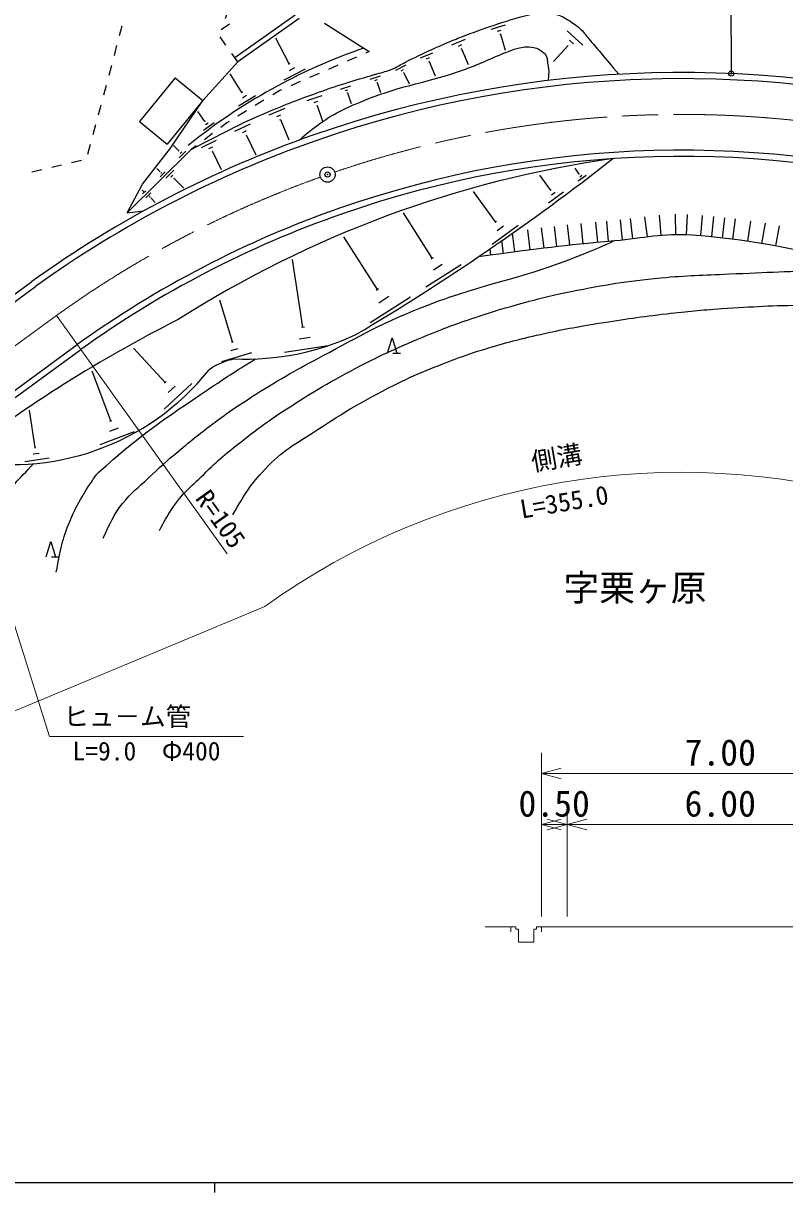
# Model space of a CAD drawing. Units: millimetres, scale not verified, with parts at other scales. Extents: x 40000 to 680000, y 20000 to 380000.
# Drawn here: x 249305 to 323792, y 204000 to 318346 of the extents above; entities that cross this region are included whole.
import ezdxf
from ezdxf.enums import TextEntityAlignment as Align

# ---------------------------------------------------------------- set-up
doc = ezdxf.new("R2010")
doc.units = ezdxf.units.MM
doc.header["$LTSCALE"] = 1000
doc.header["$PDMODE"] = 32
doc.header["$PDSIZE"] = 500
doc.linetypes.add('CHAIN', pattern=[18.5, 12, -1.5, 3.5, -1.5])
for name, color, linetype, lineweight in [('M-BGD', 7, 'Continuous', 25), ('M-BMK', 2, 'CHAIN', 13), ('M-BMK-SRVR', 3, 'Continuous', 25), ('M-STR-HTXT', 7, 'Continuous', 13), ('M-STR-STRC', 7, 'Continuous', 25), ('M-TTL-BAND', 7, 'Continuous', 25)]:
    doc.layers.add(name, color=color, linetype=linetype, lineweight=lineweight)
doc.styles.add('@ＭＳ ゴシック', font='')
doc.styles.add('ＭＳ ゴシック', font='')
doc.styles.get('@ＭＳ ゴシック').set_extended_font_data('@MS Gothic')
doc.styles.get('ＭＳ ゴシック').set_extended_font_data('MS Gothic')

msp = doc.modelspace()

# ---------------------------------------------------------------- linework, layer by layer
at = {"layer": 'M-BGD'}
for p, q in [((275892, 319145), (269989, 314992)), ((258724, 317147), (258982, 318113)), ((268672, 317733), (269490, 318309)), ((276286, 318810), (270277, 314583)), ((278771, 318384), (282611, 315929)), ((295069, 317792), (296476, 318200)), ((269126, 316219), (268551, 317037)), ((275308, 314375), (274004, 316902)), ((291244, 316260), (292580, 316812)), ((295698, 317593), (296050, 317695)), ((295932, 317280), (296020, 317305)), ((295976, 317293), (296431, 315728)), ((304043, 316222), (302506, 317613)), ((258206, 315215), (258465, 316181)), ((282611, 315929), (283150, 315584)), ((291883, 316133), (292217, 316271)), ((292146, 315851), (292230, 315886)), ((292188, 315868), (292830, 314315)), ((302579, 316149), (301187, 314612)), ((302627, 316106), (302531, 316193)), ((303119, 316360), (302734, 316707)), ((266867, 310801), (270277, 314583)), ((270277, 314583), (269702, 315401)), ((281902, 315042), (280985, 314644)), ((283150, 315584), (282819, 315441)), ((288161, 314986), (289359, 315482)), ((288734, 314872), (289033, 314996)), ((288970, 314619), (289045, 314650)), ((289007, 314635), (289590, 313225)), ((257689, 313283), (257948, 314249)), ((270681, 311585), (269549, 313417)), ((276881, 313871), (274805, 312801)), ((275372, 314408), (275243, 314341)), ((275835, 313989), (275316, 313721)), ((278233, 313449), (277316, 313051)), ((280067, 314246), (279150, 313848)), ((285735, 313769), (286769, 314297)), ((286255, 313708), (286513, 313840)), ((286484, 313499), (286548, 313532)), ((286516, 313515), (287070, 312431)), ((257172, 311351), (257430, 312317)), ((264158, 313018), (260658, 308741)), ((264158, 313018), (266867, 310801)), ((276398, 312653), (275481, 312254)), ((280333, 311902), (281362, 312252)), ((283248, 312894), (284236, 313230)), ((283703, 312773), (283950, 312857)), ((283879, 312557), (283941, 312578)), ((283910, 312568), (284248, 311574)), ((272029, 311266), (270362, 310236)), ((270733, 311617), (270629, 311553)), ((271147, 311297), (270730, 311039)), ((274403, 311786), (273699, 311356)), ((274564, 311856), (274403, 311786)), ((277069, 310792), (278542, 311293)), ((280806, 311776), (281064, 311864)), ((280991, 311551), (281055, 311573)), ((281023, 311562), (281382, 310506)), ((256654, 309419), (256913, 310385)), ((266867, 310801), (263367, 306524)), ((263686, 306158), (266867, 310801)), ((272846, 310835), (271993, 310313)), ((273343, 309399), (274927, 310048)), ((277747, 310612), (278115, 310737)), ((278010, 310290), (278102, 310322)), ((278056, 310306), (278577, 308776)), ((260658, 308741), (263367, 306524)), ((267075, 308765), (266386, 309729)), ((267107, 308788), (267043, 308742)), ((269433, 308749), (269222, 308620)), ((271140, 309792), (270286, 309270)), ((274099, 309246), (274495, 309408)), ((274410, 308911), (274509, 308952)), ((274459, 308931), (275264, 306968)), ((256137, 307487), (256396, 308453)), ((267958, 308619), (266929, 307883)), ((267388, 308600), (267131, 308416)), ((269222, 308620), (268619, 308169)), ((270003, 307792), (271545, 308534)), ((270767, 307685), (271152, 307870)), ((255620, 305555), (255879, 306521)), ((266723, 306214), (268205, 306927)), ((267818, 307571), (267017, 306972)), ((271097, 307368), (271193, 307415)), ((271145, 307392), (272065, 305479)), ((265738, 306017), (259475, 299834)), ((260965, 302618), (263686, 306158)), ((264564, 305851), (264007, 306414)), ((265209, 305847), (264559, 305205)), ((264805, 305769), (264643, 305608)), ((266215, 306374), (265738, 306017)), ((267457, 306111), (267828, 306289)), ((267775, 305807), (267867, 305852)), ((267821, 305830), (268669, 304067)), ((252077, 304277), (253050, 304506)), ((254023, 304735), (254997, 304965)), ((303701, 303609), (303283, 304179)), ((250130, 303818), (251103, 304047)), ((262690, 303830), (262374, 304150)), ((262705, 303845), (262675, 303816)), ((263164, 303827), (262687, 303356)), ((262867, 303770), (262748, 303652)), ((263244, 303204), (264043, 303993)), ((263741, 303300), (263941, 303497)), ((264013, 303174), (264063, 303224)), ((264038, 303199), (264999, 302225)), ((300894, 302078), (299837, 303518)), ((303599, 302940), (304370, 303506)), ((303677, 303591), (303725, 303626)), ((303746, 303345), (303939, 303487)), ((259475, 299834), (260965, 302618)), ((260978, 301973), (260922, 302030)), ((260988, 301983), (260969, 301964)), ((261283, 301971), (260976, 301668)), ((261092, 301934), (261016, 301858)), ((295504, 298952), (293343, 301897)), ((300700, 300812), (302160, 301884)), ((300848, 302045), (300940, 302112)), ((261301, 301286), (261781, 301760)), ((261600, 301344), (261720, 301462)), ((261763, 301268), (261793, 301298)), ((261778, 301283), (262216, 300839)), ((300980, 301579), (301345, 301847)), ((259475, 299834), (261070, 300003)), ((289312, 295393), (286490, 299805)), ((311721, 297607), (311550, 299600)), ((313146, 297679), (313124, 299679)), ((314190, 297661), (314281, 299658)), ((295167, 296750), (297706, 298615)), ((295425, 298894), (295584, 299011)), ((295653, 298084), (296288, 298550)), ((301516, 296512), (301284, 298498)), ((302769, 296653), (302553, 298641)), ((304078, 296789), (303879, 298779)), ((305513, 296926), (305329, 298918)), ((306574, 297022), (306398, 299014)), ((307930, 297148), (307717, 299136)), ((308953, 297269), (308700, 299253)), ((310362, 297456), (310107, 299439)), ((315579, 297562), (315745, 299555)), ((316676, 297463), (316868, 299454)), ((317726, 297355), (317944, 299343)), ((318734, 297237), (318981, 299222)), ((320183, 297041), (320473, 299020)), ((321576, 296822), (321908, 298794)), ((322933, 296578), (323306, 298543)), ((283944, 292331), (280651, 297480)), ((297408, 295994), (297169, 297821)), ((298905, 296189), (298650, 298172)), ((300251, 296359), (300005, 298344)), ((295058, 295687), (294978, 296303)), ((296292, 295848), (296128, 297101)), ((276664, 288651), (275644, 295242)), ((289204, 295325), (289419, 295462)), ((288691, 292571), (292134, 294773)), ((289432, 294257), (290293, 294808)), ((243528, 288270), (250129, 293099)), ((243882, 287786), (250483, 292615)), ((283229, 289078), (287197, 291616)), ((283820, 292252), (284068, 292410)), ((284083, 291022), (285075, 291656)), ((269754, 287190), (268532, 291291)), ((276531, 288631), (276797, 288672)), ((269663, 287163), (269846, 287217)), ((276297, 287505), (277361, 287670)), ((284932, 286087), (285381, 287587)), ((285381, 287587), (285832, 286087)), ((248146, 282232), (254575, 286936)), ((248500, 281748), (254927, 286450)), ((263183, 283232), (260095, 286578)), ((268727, 285290), (271654, 286163)), ((269607, 286349), (270338, 286567)), ((274866, 286194), (279121, 286853)), ((285457, 286087), (286207, 286087)), ((257869, 279472), (256022, 284331)), ((263078, 280619), (265796, 283128)), ((263098, 283154), (263268, 283311)), ((263470, 282239), (264150, 282867)), ((250459, 276874), (249912, 280529)), ((257764, 279432), (257973, 279512)), ((256831, 277162), (260178, 278434)), ((257768, 278476), (258605, 278794)), ((250385, 276863), (250532, 276885)), ((249453, 275515), (251817, 275869)), ((250251, 276239), (250842, 276327)), ((251541, 266183), (251990, 267683)), ((251990, 267683), (252441, 266183)), ((252066, 266183), (252816, 266183))]:
    msp.add_line(p, q, dxfattribs=at)
for centre, radius, start, end in [((301070, 262339), 56680, 109.00688, 128.97053), ((313713, 204444), 109100, 73.82947, 109.26626), ((313713, 204444), 108500, 73.82947, 109.26626), ((313713, 204444), 109100, 109.26626, 125.64543), ((313713, 204444), 108500, 109.26626, 125.64543), ((313713, 204444), 108500, 109.26626, 125.64543), ((313713, 204444), 101500, 73.7973, 109.26626), ((313713, 204444), 100900, 73.79142, 109.26626), ((322175, 198717), 107481, 98.12171, 122.48578), ((162576, 489187), 233958, 300.6459, 308.11683), ((313713, 204444), 101500, 109.26626, 125.63648), ((313713, 204444), 100900, 109.26626, 125.63484), ((324734, 169907), 133822, 116.77555, 127.7049), ((270985, 311269), 25759, 267.76197, 294.90284), ((271030, 279629), 5994, 100.09925, 126.80308), ((248219, 299829), 24630, 257.50411, 321.29684)]:
    msp.add_arc(centre, radius, start, end, dxfattribs=at)
for points, knots in [([(294007, 329481), (294328, 328275), (294409, 327892), (294814, 326928), (295102, 326244), (295279, 325865), (295643, 325218), (295984, 324612), (296198, 324284), (296602, 323718), (297081, 323044), (297401, 322704), (297953, 322088), (298238, 321769), (298423, 321614), (298734, 321320), (299446, 320647), (299798, 320202), (300615, 319662), (301140, 319315), (301515, 319266), (302074, 318977), (302352, 318833), (302513, 318760), (302771, 318583), (303225, 318270), (303501, 318112), (303889, 317720), (304205, 317399), (304343, 317183), (304634, 316839), (305088, 316303), (305343, 316003), (305797, 315467), (306488, 314649), (306704, 314392), (307565, 313371)], [0, 0, 0, 0, 1, 1, 1, 2, 2, 2, 3, 3, 3, 4, 4, 4, 5, 5, 5, 6, 6, 6, 7, 7, 7, 8, 8, 8, 9, 9, 9, 10, 10, 10, 11, 11, 11, 12, 12, 12, 12]), ([(163279, 293068), (165290, 294293), (165870, 294626), (167442, 295757), (168625, 296607), (169290, 297084), (170399, 298029), (171778, 299204), (172438, 299986), (173701, 301285), (174621, 302231), (175078, 302816), (175988, 303771), (177096, 304934), (177724, 305579), (178871, 306704), (180109, 307918), (180817, 308584), (182101, 309750), (183223, 310769), (183859, 311332), (185019, 312307), (186191, 313290), (186856, 313831), (188052, 314784), (188620, 315236), (188928, 315502), (189520, 315922), (190053, 316300), (190308, 316625), (190932, 316820), (191796, 317091), (192341, 317179), (193239, 317060), (193879, 316976), (194234, 316829), (194801, 316522), (195342, 316230), (195577, 315953), (196021, 315528), (196510, 315061), (196659, 314674), (197178, 314241), (197687, 313816), (198012, 313624), (198596, 313311), (198948, 313123), (199164, 313044), (199551, 312944), (200303, 312748), (200754, 312663), (201529, 312728), (202322, 312794), (202744, 312983), (203522, 313146), (204423, 313335), (204928, 313441), (205829, 313630), (206362, 313741), (206660, 313804), (207193, 313916), (207497, 313979), (207663, 314037), (207971, 314079), (208603, 314166), (208962, 314203), (209599, 314197), (210532, 314188), (211055, 314107), (211973, 313946), (212624, 313833), (212989, 313761), (213624, 313580), (214482, 313336), (214964, 313190), (215786, 312844), (216668, 312472), (217150, 312229), (217983, 311755), (218433, 311499), (218652, 311301), (219103, 311046), (219652, 310735), (219968, 310555), (220571, 310367), (221031, 310223), (221314, 310237), (221795, 310207), (222409, 310168), (222757, 310196), (223370, 310252), (223860, 310297), (224133, 310358), (224608, 310490), (225444, 310722), (225891, 310935), (226665, 311328), (227207, 311603), (227491, 311808), (227950, 312208), (228536, 312719), (228741, 313132), (229189, 313768), (229484, 314187), (229550, 314482), (229820, 314918), (230683, 316312), (231165, 317103), (232193, 318381), (233429, 319919), (234240, 320689), (235697, 322018), (236479, 322731), (236979, 323059), (237829, 323689), (238356, 324079), (238642, 324321), (239226, 324618), (239592, 324805), (239816, 324893), (240221, 324959), (240673, 325033), (240935, 324973), (241393, 324966), (242009, 324956), (242354, 324913), (242969, 324880), (245096, 324763), (246287, 324698), (248414, 324582), (249363, 324530), (249894, 324501), (250843, 324449), (252157, 324377), (252893, 324337), (254207, 324265), (255553, 324191), (256308, 324150), (257654, 324077), (258865, 324010), (259544, 323985), (260754, 323907), (262505, 323795), (263518, 323953), (265234, 323592), (266078, 323414), (266576, 323309), (267326, 322883), (267992, 322505), (268255, 322102), (268679, 321464), (269062, 320889), (269288, 320481), (269254, 319792), (269234, 319397), (269194, 319195), (269035, 318803)], [0, 0, 0, 0, 1, 1, 1, 2, 2, 2, 3, 3, 3, 4, 4, 4, 5, 5, 5, 6, 6, 6, 7, 7, 7, 8, 8, 8, 9, 9, 9, 10, 10, 10, 11, 11, 11, 12, 12, 12, 13, 13, 13, 14, 14, 14, 15, 15, 15, 16, 16, 16, 17, 17, 17, 18, 18, 18, 19, 19, 19, 20, 20, 20, 21, 21, 21, 22, 22, 22, 23, 23, 23, 24, 24, 24, 25, 25, 25, 26, 26, 26, 27, 27, 27, 28, 28, 28, 29, 29, 29, 30, 30, 30, 31, 31, 31, 32, 32, 32, 33, 33, 33, 34, 34, 34, 35, 35, 35, 36, 36, 36, 37, 37, 37, 38, 38, 38, 39, 39, 39, 40, 40, 40, 41, 41, 41, 42, 42, 42, 43, 43, 43, 44, 44, 44, 45, 45, 45, 46, 46, 46, 47, 47, 47, 48, 48, 48, 49, 49, 49, 50, 50, 50, 51, 51, 51, 52, 52, 52, 52]), ([(265738, 306017), (269507, 307971), (270558, 308579), (273786, 309914), (275656, 310688), (276721, 311080), (278624, 311766), (279759, 312176), (280409, 312365), (281560, 312725), (282464, 313008), (282985, 313122), (283890, 313402), (284499, 313590), (284854, 313660), (285443, 313903), (285927, 314102), (286161, 314291), (286630, 314525), (287652, 315035), (288224, 315321), (289264, 315793), (289961, 316109), (290356, 316279), (291063, 316573), (291656, 316820), (291989, 316959), (292591, 317184), (293841, 317652), (294543, 317913), (295814, 318323), (296961, 318693), (297608, 318887), (298772, 319197), (299489, 319388), (299725, 319450), (300615, 319662)], [0, 0, 0, 0, 1, 1, 1, 2, 2, 2, 3, 3, 3, 4, 4, 4, 5, 5, 5, 6, 6, 6, 7, 7, 7, 8, 8, 8, 9, 9, 9, 10, 10, 10, 11, 11, 11, 12, 12, 12, 12]), ([(276309, 306932), (277177, 307728), (277494, 307958), (278309, 308543), (279931, 309707), (281001, 310137), (282850, 310888), (286526, 312382), (288829, 312520), (292559, 313874), (294253, 314489), (295143, 314985), (296828, 315626), (297225, 315776), (297450, 315859), (297862, 315960), (298123, 316024), (298276, 316066), (298545, 316055), (298927, 316041), (299156, 316046), (299514, 315913), (299757, 315823), (299886, 315743), (300087, 315579), (300285, 315417), (300406, 315309), (300500, 315071), (300590, 314843), (300567, 314694), (300596, 314451), (300648, 314008), (300734, 313758), (300702, 313312), (300686, 313094), (300680, 313006), (300627, 312756)], [0, 0, 0, 0, 1, 1, 1, 2, 2, 2, 3, 3, 3, 4, 4, 4, 5, 5, 5, 6, 6, 6, 7, 7, 7, 8, 8, 8, 9, 9, 9, 10, 10, 10, 11, 11, 11, 12, 12, 12, 12]), ([(368669, 294542), (364629, 292431), (363127, 291677), (359300, 290645), (355249, 289552), (352814, 289019), (348633, 289370), (341909, 289936), (338669, 292817), (332121, 294444), (325427, 296107), (321630, 297115), (314752, 297627), (311780, 297848), (310112, 297327), (307143, 297071), (301936, 296623), (300234, 296358), (293851, 295530)], [0, 0, 0, 0, 1, 1, 1, 2, 2, 2, 3, 3, 3, 4, 4, 4, 5, 5, 5, 6, 6, 6, 6]), ([(257117, 267999), (257831, 269584), (258084, 270182), (259011, 271378), (259867, 272481), (260531, 272938), (261546, 273896), (262647, 274935), (263275, 275506), (264435, 276478), (265818, 277637), (266608, 278269), (268058, 279343), (269134, 280141), (269745, 280579), (270865, 281314), (272141, 282151), (272865, 282607), (274181, 283378), (275364, 284071), (276021, 284470), (277235, 285107), (281181, 287177), (283310, 288531), (287435, 290220), (288802, 290779), (289571, 291091), (290971, 291562), (296128, 293299), (299207, 293747), (304229, 295843), (305343, 296308), (305742, 296451), (307064, 297076)], [0, 0, 0, 0, 1, 1, 1, 2, 2, 2, 3, 3, 3, 4, 4, 4, 5, 5, 5, 6, 6, 6, 7, 7, 7, 8, 8, 8, 9, 9, 9, 10, 10, 10, 11, 11, 11, 11]), ([(262631, 268741), (263099, 269716), (263302, 270026), (263808, 270803), (264878, 272443), (265805, 273121), (267204, 274492), (268604, 275866), (269469, 276556), (271021, 277757), (272374, 278805), (273142, 279386), (274577, 280319), (277345, 282118), (278918, 283105), (281845, 284631), (284498, 286013), (286040, 286685), (288799, 287840), (290757, 288659), (291886, 289039), (293898, 289715), (295532, 290264), (296461, 290532), (298125, 290986), (299969, 291489), (301007, 291764), (302884, 292127), (306297, 292787), (308220, 293151), (311681, 293466), (314281, 293702), (315747, 293714), (318355, 293838), (322148, 294019), (324274, 294086), (328067, 294257), (329563, 294324), (330401, 294365), (331897, 294434), (331984, 294438), (332012, 294439), (332121, 294444)], [0, 0, 0, 0, 1, 1, 1, 2, 2, 2, 3, 3, 3, 4, 4, 4, 5, 5, 5, 6, 6, 6, 7, 7, 7, 8, 8, 8, 9, 9, 9, 10, 10, 10, 11, 11, 11, 12, 12, 12, 13, 13, 13, 14, 14, 14, 14]), ([(269816, 270290), (271009, 272404), (271503, 273195), (272954, 274757), (274647, 276580), (275954, 277236), (278040, 278592), (280877, 280436), (282508, 281422), (285532, 282940), (286751, 283552), (287441, 283885), (288707, 284391), (290968, 285295), (292231, 285827), (294561, 286535), (296622, 287163), (297796, 287458), (299898, 287932), (302119, 288433), (303378, 288648), (305626, 289016), (308211, 289438), (309664, 289653), (312267, 289948), (314355, 290184), (315526, 290315), (317623, 290451), (320793, 290657), (322572, 290762), (325748, 290796), (328455, 290825), (329972, 290789), (332677, 290694), (335289, 290603), (336750, 290481), (339354, 290251), (340788, 290124), (341587, 290005), (343020, 289862), (345209, 289644), (345910, 289593), (348632, 289371)], [0, 0, 0, 0, 1, 1, 1, 2, 2, 2, 3, 3, 3, 4, 4, 4, 5, 5, 5, 6, 6, 6, 7, 7, 7, 8, 8, 8, 9, 9, 9, 10, 10, 10, 11, 11, 11, 12, 12, 12, 13, 13, 13, 14, 14, 14, 14]), ([(252510, 264662), (253002, 267014), (253069, 267820), (253870, 269691), (254180, 270413), (254346, 270824), (254737, 271506), (255190, 272297), (255439, 272746), (255965, 273491), (256245, 273887), (256350, 274159), (256710, 274484), (260603, 278000), (263073, 279654), (267431, 282574), (269200, 283759), (269796, 284173), (272011, 285530)], [0, 0, 0, 0, 1, 1, 1, 2, 2, 2, 3, 3, 3, 4, 4, 4, 5, 5, 5, 6, 6, 6, 6]), ([(247299, 257919), (246634, 259182), (246419, 259645), (246059, 260824), (245618, 262268), (245497, 263137), (245490, 264647), (245484, 265916), (245560, 266640), (245851, 267875), (246181, 269269), (246495, 270032), (247155, 271303), (248073, 273070), (248752, 273662), (250333, 275290)], [0, 0, 0, 0, 1, 1, 1, 2, 2, 2, 3, 3, 3, 4, 4, 4, 5, 5, 5, 5])]:
    msp.add_open_spline(points, degree=3, knots=knots, dxfattribs=at)
at = {"layer": 'M-BMK'}
msp.add_line((246079, 285057), (252536, 289781), dxfattribs=at)
for start, end in [(73.7973, 108.857), (109.67552, 125.63648)]:
    msp.add_arc((313713, 204444), 105000, start, end, dxfattribs=at)
at = {"layer": 'M-BMK-SRVR'}
msp.add_circle((279068, 303563), 750, dxfattribs=at)
msp.add_point((279068, 303563), dxfattribs=at)
at = {"layer": 'M-STR-HTXT'}
for p, q in [((252536, 289781), (269241, 266479)), ((251855, 248594), (242552, 278132)), ((238481, 246939), (272929, 261335)), ((251855, 248594), (270855, 248601)), ((300000, 231000), (300000, 247000)), ((301932, 245518), (300000, 245000)), ((300000, 245000), (335000, 245000)), ((300000, 245000), (301932, 244482)), ((302500, 231000), (302500, 242000)), ((301932, 240518), (300000, 240000)), ((302500, 240000), (300568, 240518)), ((304432, 240518), (302500, 240000)), ((300000, 240000), (302500, 240000)), ((300000, 240000), (301932, 239482)), ((300568, 239482), (302500, 240000)), ((302500, 240000), (332500, 240000)), ((302500, 240000), (304432, 239482)), ((294500, 230000), (297000, 230000)), ((297000, 230000), (297500, 230000)), ((297000, 230000), (297000, 229500)), ((297500, 230000), (297500, 229750)), ((299500, 230000), (300000, 230000)), ((299500, 230000), (299500, 229750)), ((300000, 230000), (302500, 230000)), ((300000, 230000), (300000, 229500)), ((302500, 230000), (332500, 230000)), ((297500, 229750), (297750, 229750)), ((297750, 229750), (297750, 228500)), ((299250, 229750), (299500, 229750)), ((299250, 229750), (299250, 228500)), ((297750, 228500), (299250, 228500))]:
    msp.add_line(p, q, dxfattribs=at)
for radius, start, end in [(139100, 59.65408, 131.35577), (70000, 73.7973, 125.63648)]:
    msp.add_arc((313713, 204444), radius, start, end, dxfattribs=at)
at = {"layer": 'M-STR-STRC'}
msp.add_line((318519, 329563), (318565, 313486), dxfattribs=at)
for radius in [50, 40, 30, 20, 10]:
    msp.add_circle((318565, 313436), radius, dxfattribs=at)
msp.add_point((318565, 313436), dxfattribs=at)
at = {"layer": 'M-TTL-BAND'}
for p, q in [((40000, 205000), (579000, 205000)), ((268000, 205000), (268000, 204000))]:
    msp.add_line(p, q, dxfattribs=at)

# ---------------------------------------------------------------- texts
at = {"layer": 'M-BGD', "style": 'ＭＳ ゴシック'}
msp.add_text('字栗ヶ原', height=2566, rotation=0.022, dxfattribs=at).set_placement((309151, 263151), align=Align.MIDDLE_CENTER)
at = {"layer": 'M-STR-HTXT', "style": 'ＭＳ ゴシック'}
msp.add_text('側溝', height=1833, rotation=9.717, dxfattribs=at).set_placement((301730, 274425), align=Align.BOTTOM_CENTER)
for s, rotation, p in [('R=105', 305.636, (265599, 271559)), ('ヒュ－ム管', 0.022, (253229, 249094))]:
    msp.add_text(s, height=1833, rotation=rotation, dxfattribs=at).set_placement(p, align=Align.BOTTOM_LEFT)
at = {"layer": 'M-STR-HTXT'}
for s, rotation, style, p in [('L=355.0', 9.717, '@ＭＳ ゴシック', (302068, 272454)), ('L=9.0\u3000Φ400', 0.022, 'ＭＳ ゴシック', (261355, 248098))]:
    msp.add_text(s, height=1833, rotation=rotation, dxfattribs=dict(at, style=style)).set_placement(p, align=Align.TOP_CENTER)
at = {"layer": 'M-STR-HTXT', "style": 'ＭＳ ゴシック'}
for s, p in [('7.00', (314000, 245000)), ('0.50', (297750, 240000)), ('6.00', (314000, 240000))]:
    msp.add_text(s, height=2566, dxfattribs=at).set_placement(p, align=Align.BOTTOM_LEFT)

doc.saveas('drawing.dxf')
